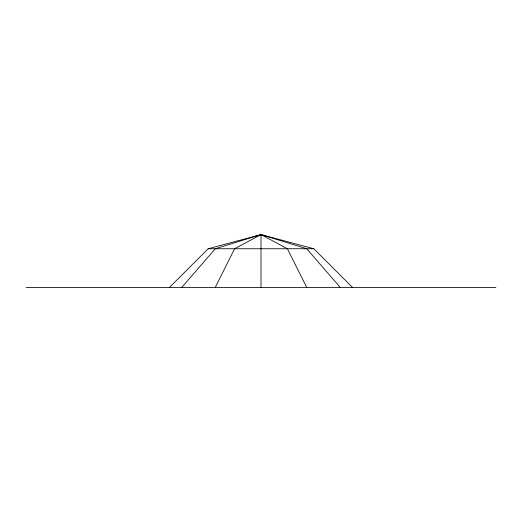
<?xml version="1.0" encoding="UTF-8"?>
<svg xmlns="http://www.w3.org/2000/svg" width="522" height="522" viewBox="0 0 522 522"><rect width="100%" height="100%" fill="white"/><g stroke="black" fill="none" stroke-linecap="round" stroke-linejoin="round"><path stroke-width="0.78" d="M215.26 287.407L234.593 248.746L261 234.593L313.82 248.746L352.487 287.407M181.773 287.407L215.26 248.746L261 234.593L306.74 248.746L340.227 287.407M169.513 287.407L208.18 248.746L261 234.593L287.407 248.746L306.74 287.407M208.18 248.746L313.82 248.746M26.1 287.407L495.9 287.407M261 234.593L261 287.407"/></g></svg>
